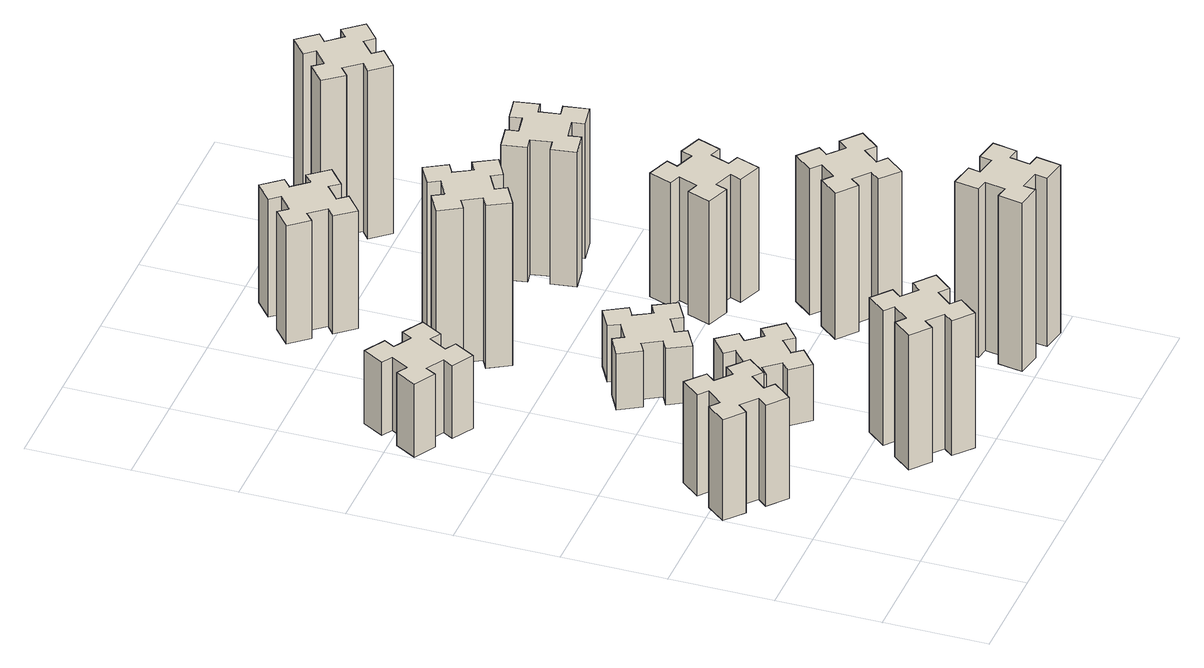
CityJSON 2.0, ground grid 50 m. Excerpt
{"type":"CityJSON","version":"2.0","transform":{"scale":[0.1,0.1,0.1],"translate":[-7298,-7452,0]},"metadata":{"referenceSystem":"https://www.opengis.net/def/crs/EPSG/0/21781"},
"CityObjects":{
"building1":{"type":"Building","attributes":{"class":"1000","function":"1000","usage":"1000","yearOfConstruction":2016,"roofType":"1000","measuredHeight":54,"storeysAboveGround":30,"storeysBelowGround":0},"geometry":[{"type":"Solid","lod":"1","boundaries":[[[[0,1,2,3,4,5,6,7,8,9,10,11,12,13,14,15,16,17,18,19]],[[17,16,20,21]],[[16,15,22,20]],[[15,14,23,22]],[[14,13,24,23]],[[13,12,25,24]],[[12,11,26,25]],[[11,10,27,26]],[[10,9,28,27]],[[9,8,29,28]],[[8,7,30,29]],[[7,6,31,30]],[[6,5,32,31]],[[5,4,33,32]],[[4,3,34,33]],[[3,2,35,34]],[[2,1,36,35]],[[1,0,37,36]],[[0,19,38,37]],[[19,18,39,38]],[[18,17,21,39]],[[24,25,26,27,28,29,30,31,32,33,34,35,36,37,38,39,21,20,22,23]]]]}]},
"building2":{"type":"Building","attributes":{"class":"1000","function":"1000","usage":"1000","yearOfConstruction":2016,"roofType":"1000","measuredHeight":39,"storeysAboveGround":30,"storeysBelowGround":0},"geometry":[{"type":"Solid","lod":"1","boundaries":[[[[40,41,42,43,44,45,46,47,48,49,50,51,52,53,54,55,56,57,58,59]],[[57,56,60,61]],[[56,55,62,60]],[[55,54,63,62]],[[54,53,64,63]],[[53,52,65,64]],[[52,51,66,65]],[[51,50,67,66]],[[50,49,68,67]],[[49,48,69,68]],[[48,47,70,69]],[[47,46,71,70]],[[46,45,72,71]],[[45,44,73,72]],[[44,43,74,73]],[[43,42,75,74]],[[42,41,76,75]],[[41,40,77,76]],[[40,59,78,77]],[[59,58,79,78]],[[58,57,61,79]],[[64,65,66,67,68,69,70,71,72,73,74,75,76,77,78,79,61,60,62,63]]]]}]},
"building3":{"type":"Building","attributes":{"class":"1000","function":"1000","usage":"1000","yearOfConstruction":2016,"roofType":"1000","measuredHeight":72,"storeysAboveGround":30,"storeysBelowGround":0},"geometry":[{"type":"Solid","lod":"1","boundaries":[[[[80,81,82,83,84,85,86,87,88,89,90,91,92,93,94,95,96,97,98,99]],[[97,96,100,101]],[[96,95,102,100]],[[95,94,103,102]],[[94,93,104,103]],[[93,92,105,104]],[[92,91,106,105]],[[91,90,107,106]],[[90,89,108,107]],[[89,88,109,108]],[[88,87,110,109]],[[87,86,111,110]],[[86,85,112,111]],[[85,84,113,112]],[[84,83,114,113]],[[83,82,115,114]],[[82,81,116,115]],[[81,80,117,116]],[[80,99,118,117]],[[99,98,119,118]],[[98,97,101,119]],[[104,105,106,107,108,109,110,111,112,113,114,115,116,117,118,119,101,100,102,103]]]]}]},
"building4":{"type":"Building","attributes":{"class":"1000","function":"1000","usage":"1000","yearOfConstruction":2016,"roofType":"1000","measuredHeight":30,"storeysAboveGround":30,"storeysBelowGround":0},"geometry":[{"type":"Solid","lod":"1","boundaries":[[[[120,121,122,123,124,125,126,127,128,129,130,131,132,133,134,135,136,137,138,139]],[[137,136,140,141]],[[136,135,142,140]],[[135,134,143,142]],[[134,133,144,143]],[[133,132,145,144]],[[132,131,146,145]],[[131,130,147,146]],[[130,129,148,147]],[[129,128,149,148]],[[128,127,150,149]],[[127,126,151,150]],[[126,125,152,151]],[[125,124,153,152]],[[124,123,154,153]],[[123,122,155,154]],[[122,121,156,155]],[[121,120,157,156]],[[120,139,158,157]],[[139,138,159,158]],[[138,137,141,159]],[[144,145,146,147,148,149,150,151,152,153,154,155,156,157,158,159,141,140,142,143]]]]}]},
"building5":{"type":"Building","attributes":{"class":"1000","function":"1000","usage":"1000","yearOfConstruction":2016,"roofType":"1000","measuredHeight":30,"storeysAboveGround":30,"storeysBelowGround":0},"geometry":[{"type":"Solid","lod":"1","boundaries":[[[[160,161,162,163,164,165,166,167,168,169,170,171,172,173,174,175,176,177,178,179]],[[177,176,180,181]],[[176,175,182,180]],[[175,174,183,182]],[[174,173,184,183]],[[173,172,185,184]],[[172,171,186,185]],[[171,170,187,186]],[[170,169,188,187]],[[169,168,189,188]],[[168,167,190,189]],[[167,166,191,190]],[[166,165,192,191]],[[165,164,193,192]],[[164,163,194,193]],[[163,162,195,194]],[[162,161,196,195]],[[161,160,197,196]],[[160,179,198,197]],[[179,178,199,198]],[[178,177,181,199]],[[184,185,186,187,188,189,190,191,192,193,194,195,196,197,198,199,181,180,182,183]]]]}]},
"building6":{"type":"Building","attributes":{"class":"1000","function":"1000","usage":"1000","yearOfConstruction":2016,"roofType":"1000","measuredHeight":87,"storeysAboveGround":30,"storeysBelowGround":0},"geometry":[{"type":"Solid","lod":"1","boundaries":[[[[200,201,202,203,204,205,206,207,208,209,210,211,212,213,214,215,216,217,218,219]],[[217,216,220,221]],[[216,215,222,220]],[[215,214,223,222]],[[214,213,224,223]],[[213,212,225,224]],[[212,211,226,225]],[[211,210,227,226]],[[210,209,228,227]],[[209,208,229,228]],[[208,207,230,229]],[[207,206,231,230]],[[206,205,232,231]],[[205,204,233,232]],[[204,203,234,233]],[[203,202,235,234]],[[202,201,236,235]],[[201,200,237,236]],[[200,219,238,237]],[[219,218,239,238]],[[218,217,221,239]],[[224,225,226,227,228,229,230,231,232,233,234,235,236,237,238,239,221,220,222,223]]]]}]},
"building7":{"type":"Building","attributes":{"class":"1000","function":"1000","usage":"1000","yearOfConstruction":2016,"roofType":"1000","measuredHeight":90,"storeysAboveGround":30,"storeysBelowGround":0},"geometry":[{"type":"Solid","lod":"1","boundaries":[[[[240,241,242,243,244,245,246,247,248,249,250,251,252,253,254,255,256,257,258,259]],[[257,256,260,261]],[[256,255,262,260]],[[255,254,263,262]],[[254,253,264,263]],[[253,252,265,264]],[[252,251,266,265]],[[251,250,267,266]],[[250,249,268,267]],[[249,248,269,268]],[[248,247,270,269]],[[247,246,271,270]],[[246,245,272,271]],[[245,244,273,272]],[[244,243,274,273]],[[243,242,275,274]],[[242,241,276,275]],[[241,240,277,276]],[[240,259,278,277]],[[259,258,279,278]],[[258,257,261,279]],[[264,265,266,267,268,269,270,271,272,273,274,275,276,277,278,279,261,260,262,263]]]]}]},
"building8":{"type":"Building","attributes":{"class":"1000","function":"1000","usage":"1000","yearOfConstruction":2016,"roofType":"1000","measuredHeight":63,"storeysAboveGround":30,"storeysBelowGround":0},"geometry":[{"type":"Solid","lod":"1","boundaries":[[[[280,281,282,283,284,285,286,287,288,289,290,291,292,293,294,295,296,297,298,299]],[[297,296,300,301]],[[296,295,302,300]],[[295,294,303,302]],[[294,293,304,303]],[[293,292,305,304]],[[292,291,306,305]],[[291,290,307,306]],[[290,289,308,307]],[[289,288,309,308]],[[288,287,310,309]],[[287,286,311,310]],[[286,285,312,311]],[[285,284,313,312]],[[284,283,314,313]],[[283,282,315,314]],[[282,281,316,315]],[[281,280,317,316]],[[280,299,318,317]],[[299,298,319,318]],[[298,297,301,319]],[[304,305,306,307,308,309,310,311,312,313,314,315,316,317,318,319,301,300,302,303]]]]}]},
"building9":{"type":"Building","attributes":{"class":"1000","function":"1000","usage":"1000","yearOfConstruction":2016,"roofType":"1000","measuredHeight":78,"storeysAboveGround":30,"storeysBelowGround":0},"geometry":[{"type":"Solid","lod":"1","boundaries":[[[[320,321,322,323,324,325,326,327,328,329,330,331,332,333,334,335,336,337,338,339]],[[337,336,340,341]],[[336,335,342,340]],[[335,334,343,342]],[[334,333,344,343]],[[333,332,345,344]],[[332,331,346,345]],[[331,330,347,346]],[[330,329,348,347]],[[329,328,349,348]],[[328,327,350,349]],[[327,326,351,350]],[[326,325,352,351]],[[325,324,353,352]],[[324,323,354,353]],[[323,322,355,354]],[[322,321,356,355]],[[321,320,357,356]],[[320,339,358,357]],[[339,338,359,358]],[[338,337,341,359]],[[344,345,346,347,348,349,350,351,352,353,354,355,356,357,358,359,341,340,342,343]]]]}]},
"building10":{"type":"Building","attributes":{"class":"1000","function":"1000","usage":"1000","yearOfConstruction":2016,"roofType":"1000","measuredHeight":66,"storeysAboveGround":30,"storeysBelowGround":0},"geometry":[{"type":"Solid","lod":"1","boundaries":[[[[360,361,362,363,364,365,366,367,368,369,370,371,372,373,374,375,376,377,378,379]],[[377,376,380,381]],[[376,375,382,380]],[[375,374,383,382]],[[374,373,384,383]],[[373,372,385,384]],[[372,371,386,385]],[[371,370,387,386]],[[370,369,388,387]],[[369,368,389,388]],[[368,367,390,389]],[[367,366,391,390]],[[366,365,392,391]],[[365,364,393,392]],[[364,363,394,393]],[[363,362,395,394]],[[362,361,396,395]],[[361,360,397,396]],[[360,379,398,397]],[[379,378,399,398]],[[378,377,381,399]],[[384,385,386,387,388,389,390,391,392,393,394,395,396,397,398,399,381,380,382,383]]]]}]},
"building11":{"type":"Building","attributes":{"class":"1000","function":"1000","usage":"1000","yearOfConstruction":2016,"roofType":"1000","measuredHeight":72,"storeysAboveGround":30,"storeysBelowGround":0},"geometry":[{"type":"Solid","lod":"1","boundaries":[[[[400,401,402,403,404,405,406,407,408,409,410,411,412,413,414,415,416,417,418,419]],[[417,416,420,421]],[[416,415,422,420]],[[415,414,423,422]],[[414,413,424,423]],[[413,412,425,424]],[[412,411,426,425]],[[411,410,427,426]],[[410,409,428,427]],[[409,408,429,428]],[[408,407,430,429]],[[407,406,431,430]],[[406,405,432,431]],[[405,404,433,432]],[[404,403,434,433]],[[403,402,435,434]],[[402,401,436,435]],[[401,400,437,436]],[[400,419,438,437]],[[419,418,439,438]],[[418,417,421,439]],[[424,425,426,427,428,429,430,431,432,433,434,435,436,437,438,439,421,420,422,423]]]]}]},
"building12":{"type":"Building","attributes":{"class":"1000","function":"1000","usage":"1000","yearOfConstruction":2016,"roofType":"1000","measuredHeight":90,"storeysAboveGround":30,"storeysBelowGround":0},"geometry":[{"type":"Solid","lod":"1","boundaries":[[[[440,441,442,443,444,445,446,447,448,449,450,451,452,453,454,455,456,457,458,459]],[[457,456,460,461]],[[456,455,462,460]],[[455,454,463,462]],[[454,453,464,463]],[[453,452,465,464]],[[452,451,466,465]],[[451,450,467,466]],[[450,449,468,467]],[[449,448,469,468]],[[448,447,470,469]],[[447,446,471,470]],[[446,445,472,471]],[[445,444,473,472]],[[444,443,474,473]],[[443,442,475,474]],[[442,441,476,475]],[[441,440,477,476]],[[440,459,478,477]],[[459,458,479,478]],[[458,457,461,479]],[[464,465,466,467,468,469,470,471,472,473,474,475,476,477,478,479,461,460,462,463]]]]}]}
},
"vertices":[
[136,893,0],[213,829,0],[174,783,0],[266,706,0],[343,798,0],[297,836,0],[362,913,0],[408,874,0],[485,966,0],[393,1043,0],[354,997,0],[278,1062,0],[316,1108,0],[224,1185,0],[147,1093,0],[193,1054,0],[129,978,0],[83,1016,0],[6,924,0],[98,847,0],[129,978,540],[83,1016,540],[193,1054,540],[147,1093,540],[224,1185,540],[316,1108,540],[278,1062,540],[354,997,540],[393,1043,540],[485,966,540],[408,874,540],[362,913,540],[297,836,540],[343,798,540],[266,706,540],[174,783,540],[213,829,540],[136,893,540],[98,847,540],[6,924,540],
[316,2327,0],[366,2414,0],[418,2384,0],[478,2488,0],[374,2548,0],[344,2496,0],[257,2546,0],[287,2598,0],[183,2658,0],[123,2554,0],[175,2524,0],[125,2437,0],[73,2467,0],[13,2363,0],[117,2303,0],[147,2355,0],[234,2305,0],[204,2253,0],[308,2193,0],[368,2297,0],[234,2305,390],[204,2253,390],[147,2355,390],[117,2303,390],[13,2363,390],[73,2467,390],[125,2437,390],[175,2524,390],[123,2554,390],[183,2658,390],[287,2598,390],[257,2546,390],[344,2496,390],[374,2548,390],[478,2488,390],[418,2384,390],[366,2414,390],[316,2327,390],[368,2297,390],[308,2193,390],
[776,253,0],[853,189,0],[814,143,0],[906,66,0],[983,158,0],[937,196,0],[1002,273,0],[1048,234,0],[1125,326,0],[1033,403,0],[994,357,0],[918,422,0],[956,468,0],[864,545,0],[787,453,0],[833,414,0],[769,338,0],[723,376,0],[646,284,0],[738,207,0],[769,338,720],[723,376,720],[833,414,720],[787,453,720],[864,545,720],[956,468,720],[918,422,720],[994,357,720],[1033,403,720],[1125,326,720],[1048,234,720],[1002,273,720],[937,196,720],[983,158,720],[906,66,720],[814,143,720],[853,189,720],[776,253,720],[738,207,720],[646,284,720],
[853,1162,0],[776,1097,0],[738,1143,0],[646,1066,0],[723,974,0],[769,1013,0],[833,936,0],[787,898,0],[864,806,0],[956,883,0],[918,929,0],[994,993,0],[1033,947,0],[1125,1024,0],[1048,1116,0],[1002,1078,0],[937,1154,0],[983,1193,0],[906,1285,0],[814,1208,0],[937,1154,300],[983,1193,300],[1002,1078,300],[1048,1116,300],[1125,1024,300],[1033,947,300],[994,993,300],[918,929,300],[956,883,300],[864,806,300],[787,898,300],[833,936,300],[769,1013,300],[723,974,300],[646,1066,300],[738,1143,300],[776,1097,300],[853,1162,300],[814,1208,300],[906,1285,300],
[765,1574,0],[815,1487,0],[763,1457,0],[823,1353,0],[927,1413,0],[897,1465,0],[984,1515,0],[1014,1463,0],[1118,1523,0],[1058,1627,0],[1006,1597,0],[956,1684,0],[1008,1714,0],[948,1818,0],[844,1758,0],[874,1706,0],[787,1656,0],[757,1708,0],[653,1648,0],[713,1544,0],[787,1656,300],[757,1708,300],[874,1706,300],[844,1758,300],[948,1818,300],[1008,1714,300],[956,1684,300],[1006,1597,300],[1058,1627,300],[1118,1523,300],[1014,1463,300],[984,1515,300],[897,1465,300],[927,1413,300],[823,1353,300],[763,1457,300],[815,1487,300],[765,1574,300],[713,1544,300],[653,1648,300],
[897,2305,0],[984,2355,0],[1014,2303,0],[1118,2363,0],[1058,2467,0],[1006,2437,0],[956,2524,0],[1008,2554,0],[948,2658,0],[844,2598,0],[874,2546,0],[787,2496,0],[757,2548,0],[653,2488,0],[713,2384,0],[765,2414,0],[815,2327,0],[763,2297,0],[823,2193,0],[927,2253,0],[815,2327,870],[763,2297,870],[765,2414,870],[713,2384,870],[653,2488,870],[757,2548,870],[787,2496,870],[874,2546,870],[844,2598,870],[948,2658,870],[1008,2554,870],[956,2524,870],[1006,2437,870],[1058,2467,870],[1118,2363,870],[1014,2303,870],[984,2355,870],[897,2305,870],[927,2253,870],[823,2193,870],
[1794,305,0],[1695,322,0],[1706,381,0],[1587,402,0],[1567,284,0],[1626,274,0],[1608,175,0],[1549,186,0],[1528,67,0],[1647,47,0],[1657,106,0],[1755,88,0],[1745,29,0],[1863,8,0],[1884,127,0],[1825,137,0],[1842,235,0],[1901,225,0],[1922,343,0],[1804,364,0],[1842,235,900],[1901,225,900],[1825,137,900],[1884,127,900],[1863,8,900],[1745,29,900],[1755,88,900],[1657,106,900],[1647,47,900],[1528,67,900],[1549,186,900],[1608,175,900],[1626,274,900],[1567,284,900],[1587,402,900],[1706,381,900],[1695,322,900],[1794,305,900],[1804,364,900],[1922,343,900],
[1002,3198,0],[937,3274,0],[983,3313,0],[906,3405,0],[814,3328,0],[853,3282,0],[776,3217,0],[738,3263,0],[646,3186,0],[723,3094,0],[769,3133,0],[833,3056,0],[787,3018,0],[864,2926,0],[956,3003,0],[918,3049,0],[994,3113,0],[1033,3067,0],[1125,3144,0],[1048,3236,0],[994,3113,630],[1033,3067,630],[918,3049,630],[956,3003,630],[864,2926,630],[787,3018,630],[833,3056,630],[769,3133,630],[723,3094,630],[646,3186,630],[738,3263,630],[776,3217,630],[853,3282,630],[814,3328,630],[906,3405,630],[983,3313,630],[937,3274,630],[1002,3198,630],[1048,3236,630],[1125,3144,630],
[1777,836,0],[1842,913,0],[1888,874,0],[1965,966,0],[1873,1043,0],[1834,997,0],[1758,1062,0],[1796,1108,0],[1704,1185,0],[1627,1093,0],[1673,1054,0],[1609,978,0],[1563,1016,0],[1486,924,0],[1578,847,0],[1616,893,0],[1693,829,0],[1654,783,0],[1746,706,0],[1823,798,0],[1693,829,780],[1654,783,780],[1616,893,780],[1578,847,780],[1486,924,780],[1563,1016,780],[1609,978,780],[1673,1054,780],[1627,1093,780],[1704,1185,780],[1796,1108,780],[1758,1062,780],[1834,997,780],[1873,1043,780],[1965,966,780],[1888,874,780],[1842,913,780],[1777,836,780],[1823,798,780],[1746,706,780],
[1710,1672,0],[1616,1706,0],[1637,1762,0],[1524,1803,0],[1483,1690,0],[1539,1670,0],[1505,1576,0],[1449,1597,0],[1407,1484,0],[1520,1443,0],[1541,1499,0],[1635,1465,0],[1614,1409,0],[1727,1367,0],[1768,1480,0],[1712,1501,0],[1746,1595,0],[1802,1574,0],[1843,1687,0],[1730,1728,0],[1746,1595,660],[1802,1574,660],[1712,1501,660],[1768,1480,660],[1727,1367,660],[1614,1409,660],[1635,1465,660],[1541,1499,660],[1520,1443,660],[1407,1484,660],[1449,1597,660],[1505,1576,660],[1539,1670,660],[1483,1690,660],[1524,1803,660],[1637,1762,660],[1616,1706,660],[1710,1672,660],[1730,1728,660],[1843,1687,660],
[1655,2442,0],[1557,2425,0],[1547,2484,0],[1428,2463,0],[1449,2345,0],[1508,2355,0],[1526,2257,0],[1467,2247,0],[1487,2128,0],[1606,2149,0],[1595,2208,0],[1694,2226,0],[1704,2167,0],[1822,2187,0],[1801,2306,0],[1742,2295,0],[1725,2394,0],[1784,2404,0],[1763,2522,0],[1645,2501,0],[1725,2394,720],[1784,2404,720],[1742,2295,720],[1801,2306,720],[1822,2187,720],[1704,2167,720],[1694,2226,720],[1595,2208,720],[1606,2149,720],[1487,2128,720],[1467,2247,720],[1526,2257,720],[1508,2355,720],[1449,2345,720],[1428,2463,720],[1547,2484,720],[1557,2425,720],[1655,2442,720],[1645,2501,720],[1763,2522,720],
[1593,3382,0],[1516,3317,0],[1478,3363,0],[1386,3286,0],[1463,3194,0],[1509,3233,0],[1573,3156,0],[1527,3118,0],[1604,3026,0],[1696,3103,0],[1658,3149,0],[1734,3213,0],[1773,3167,0],[1865,3244,0],[1788,3336,0],[1742,3298,0],[1677,3374,0],[1723,3413,0],[1646,3505,0],[1554,3428,0],[1677,3374,900],[1723,3413,900],[1742,3298,900],[1788,3336,900],[1865,3244,900],[1773,3167,900],[1734,3213,900],[1658,3149,900],[1696,3103,900],[1604,3026,900],[1527,3118,900],[1573,3156,900],[1509,3233,900],[1463,3194,900],[1386,3286,900],[1478,3363,900],[1516,3317,900],[1593,3382,900],[1554,3428,900],[1646,3505,900]
]}
